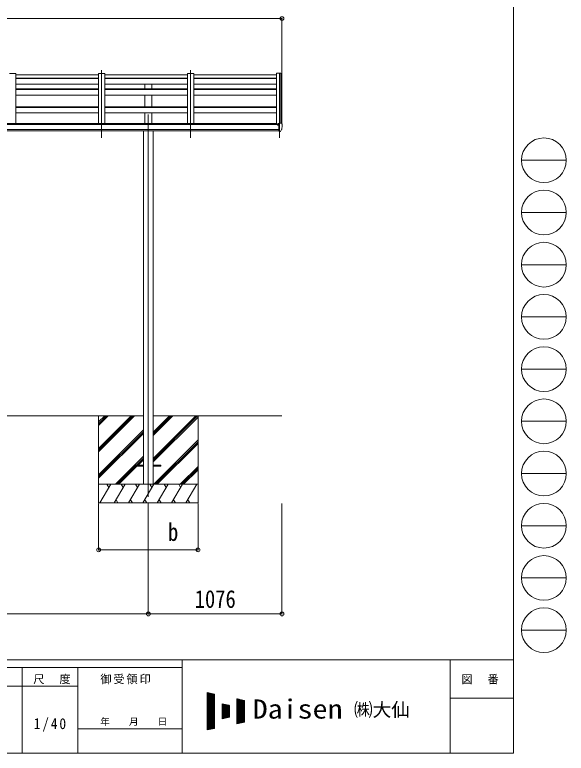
# Model space of a CAD drawing. Units: millimetres at full size; details may follow other scales. Extents: x -8385 to 8479, y -5853 to 5787.
# Drawn here: x 4039 to 8479, y -5853 to 88 of the extents above; entities that cross this region are included whole.
import ezdxf
from ezdxf.enums import TextEntityAlignment as Align

# ---------------------------------------------------------------- set-up
doc = ezdxf.new("R2010")
doc.units = ezdxf.units.MM
doc.header["$LTSCALE"] = 30
doc.header["$PDMODE"] = 32
doc.header["$PDSIZE"] = 30
for name, color, linetype, lineweight in [('0-0_0', 7, 'Continuous', 9), ('0-1_本体', 4, 'Continuous', 9), ('0-2_部品', 7, 'Continuous', 9), ('0-8_PARTS2', 2, 'Continuous', 9), ('0-A_寸法', 6, 'Continuous', 9), ('F-0_240', 7, 'Continuous', 9)]:
    doc.layers.add(name, color=color, linetype=linetype, lineweight=lineweight)
doc.styles.add('ＭＳ ゴシック', font='')
doc.styles.get('ＭＳ ゴシック').set_extended_font_data('MS Gothic')

msp = doc.modelspace()

# ---------------------------------------------------------------- linework, layer by layer
at = {"layer": '0-0_0'}
for p, q in [((2253.84, -3139.42), (5074.84, -3139.42)), ((4714.34, -3139.42), (4714.34, -3839.42)), ((4714.34, -3400.15), (4975.07, -3139.42)), ((4714.34, -3414.29), (4989.21, -3139.42)), ((4714.34, -3428.44), (5003.35, -3139.42)), ((4714.34, -3216.31), (4791.22, -3139.42)), ((4714.34, -3202.16), (4777.08, -3139.42)), ((4714.34, -3188.02), (4762.93, -3139.42)), ((5153.84, -3139.42), (6190.34, -3139.42)), ((5153.84, -3481.15), (5495.57, -3139.42)), ((5153.84, -3495.29), (5509.71, -3139.42)), ((5153.84, -3297.3), (5311.72, -3139.42)), ((5153.84, -3283.16), (5297.58, -3139.42)), ((5153.84, -3269.02), (5283.43, -3139.42)), ((5514.34, -3139.42), (5514.34, -3839.42)), ((5153.84, -3509.44), (5514.34, -3148.94)), ((4714.34, -3612.28), (5074.84, -3251.79)), ((4714.34, -3626.43), (5074.84, -3265.93)), ((4714.34, -3640.57), (5074.84, -3280.07)), ((5157.7, -3689.42), (5514.34, -3332.79)), ((5171.84, -3689.42), (5514.34, -3346.93)), ((5185.98, -3689.42), (5514.34, -3361.07)), ((4849.33, -3689.42), (5074.84, -3463.92)), ((5017.98, -3534.91), (5074.84, -3478.06)), ((5032.12, -3534.91), (5074.84, -3492.2)), ((4863.47, -3689.42), (5014.34, -3538.56)), ((4877.61, -3689.42), (5023.12, -3543.91)), ((5369.83, -3689.42), (5514.34, -3544.92)), ((5383.97, -3689.42), (5514.34, -3559.06)), ((5398.11, -3689.42), (5514.34, -3573.2)), ((5514.34, -3689.42), (4714.34, -3689.42)), ((4724.63, -3839.42), (4811.23, -3689.42)), ((4796.23, -3715.41), (4781.23, -3689.42)), ((4840.1, -3839.42), (4926.7, -3689.42)), ((4911.7, -3715.41), (4896.7, -3689.42)), ((4955.57, -3839.42), (5042.17, -3689.42)), ((5027.17, -3715.41), (5012.17, -3689.42)), ((5071.04, -3839.42), (5157.64, -3689.42)), ((5142.64, -3715.41), (5127.64, -3689.42)), ((5186.51, -3839.42), (5273.11, -3689.42)), ((5258.11, -3715.41), (5243.11, -3689.42)), ((5301.98, -3839.42), (5388.58, -3689.42)), ((5358.58, -3689.42), (5373.58, -3715.41)), ((5417.45, -3839.42), (5504.05, -3689.42)), ((4714.34, -3839.42), (5514.34, -3839.42)), ((4855.09, -3813.45), (4870.09, -3839.42)), ((4970.57, -3813.44), (4985.57, -3839.42)), ((5086.04, -3813.44), (5101.03, -3839.42)), ((5201.51, -3813.45), (5216.5, -3839.42)), ((5316.98, -3813.45), (5331.97, -3839.42)), ((5432.45, -3813.45), (5447.44, -3839.42))]:
    msp.add_line(p, q, dxfattribs=at)
at = {"layer": '0-1_本体'}
for p, q in [((4047.34, -383.7), (3997.34, -383.7)), ((4047.34, -383.7), (4047.34, -783.27)), ((4047.34, -396.1), (4713.34, -396.1)), ((4713.34, -383.7), (4713.34, -783.27)), ((4763.34, -383.7), (4713.34, -383.7)), ((4763.34, -383.7), (4763.34, -783.27)), ((4763.34, -396.1), (5429.34, -396.1)), ((5429.34, -383.7), (5429.34, -783.27)), ((5479.34, -383.7), (5429.34, -383.7)), ((5479.34, -383.7), (5479.34, -783.27)), ((5479.34, -396.1), (6145.34, -396.1)), ((6145.34, -383.1), (6145.34, -793.67)), ((6181.26, -383.3), (6180.64, -384.92)), ((6181.34, -383.18), (6181.34, -783.49)), ((6189.39, -383.52), (6181.55, -383.11)), ((6190.33, -384.4), (6190.34, -790.04)), ((4047.34, -422.81), (4713.34, -422.81)), ((4047.34, -425.66), (4713.34, -425.66)), ((4047.34, -470.39), (4713.34, -470.39)), ((4763.34, -422.81), (5429.34, -422.81)), ((4763.34, -425.66), (5429.34, -425.66)), ((4763.34, -470.39), (5429.34, -470.39)), ((5086.84, -509.08), (5086.84, -470.39)), ((5141.84, -509.08), (5141.84, -470.39)), ((5479.34, -422.81), (6145.34, -422.81)), ((5479.34, -425.66), (6145.34, -425.66)), ((5479.34, -470.39), (6145.34, -470.39)), ((4047.34, -509.08), (4713.34, -509.08)), ((4047.34, -514.37), (4713.34, -514.37)), ((4763.34, -509.08), (5429.34, -509.08)), ((4763.34, -514.37), (5429.34, -514.37)), ((5479.34, -509.08), (6145.34, -509.08)), ((5479.34, -514.37), (6145.34, -514.37)), ((4047.34, -558.45), (4713.34, -558.45)), ((4763.34, -558.45), (5429.34, -558.45)), ((5086.84, -652), (5086.84, -558.45)), ((5141.84, -652), (5141.84, -558.45)), ((5479.34, -558.45), (6145.34, -558.45)), ((4047.34, -652), (4713.34, -652)), ((4763.34, -652), (5429.34, -652)), ((5479.34, -652), (6145.34, -652)), ((4047.34, -658.8), (4713.34, -658.8)), ((4047.34, -702.35), (4713.34, -702.35)), ((4763.34, -658.8), (5429.34, -658.8)), ((4763.34, -702.35), (5429.34, -702.35)), ((5086.84, -786.97), (5086.84, -702.35)), ((5141.84, -786.97), (5141.84, -702.35)), ((5479.34, -658.8), (6145.34, -658.8)), ((5479.34, -702.35), (6145.34, -702.35)), ((6163.84, -793.67), (1164.84, -793.67)), ((6140.34, -786.97), (1188.34, -786.97)), ((6140.34, -793.67), (6140.34, -786.97)), ((1164.84, -834.9), (6163.84, -834.9)), ((6163.84, -846.74), (1164.84, -846.67)), ((5074.84, -846.84), (5074.84, -3689.42)), ((5153.84, -846.84), (5153.84, -3689.42))]:
    msp.add_line(p, q, dxfattribs=at)
msp.add_lwpolyline([(6180.64, -783.49), (6180.64, -383.1), (6145.34, -383.1)], dxfattribs=at)
msp.add_circle((6156.36, -798.41), 3, dxfattribs=at)
for centre, radius, start, end in [((6181.54, -383.41), 0.301, 87.13321, 158.93673), ((6189.34, -384.52), 1, 6.67014, 87)]:
    msp.add_arc(centre, radius, start, end, dxfattribs=at)
at = {"layer": '0-2_部品'}
for p, q in [((6153.84, -789.54), (6153.84, -793.5)), ((6168.84, -788.38), (6154.84, -788.43)), ((6158.34, -788.42), (6158.34, -786.52)), ((6158.84, -798.61), (6158.54, -798.61)), ((6159.36, -798.61), (6158.84, -798.61)), ((6159.16, -786.11), (6168.84, -785.38)), ((6163.84, -793.42), (6170.34, -793.03)), ((6168.84, -784.61), (6170.34, -784.61)), ((6168.84, -784.61), (6168.84, -790.78)), ((6170.34, -852.19), (6170.34, -783.69)), ((6185.43, -784.26), (6189.49, -790.07)), ((6192.34, -793.06), (6192.34, -793.69)), ((6163.84, -848.99), (6169.34, -848.99)), ((6169.84, -849.99), (6169.34, -848.99)), ((6170.34, -849.99), (6169.84, -849.99)), ((6171.84, -852.1), (6170.34, -852.19)), ((6171.84, -852.1), (6175.55, -851.87)), ((6177.96, -850.38), (6187.71, -835))]:
    msp.add_line(p, q, dxfattribs=at)
at = {"layer": '0-2_部品', "color": 4}
for p, q in [((5014.34, -3534.91), (5074.84, -3534.91)), ((5014.34, -3534.91), (5014.34, -3543.91)), ((5014.34, -3543.91), (5074.84, -3543.91)), ((5153.84, -3534.91), (5214.34, -3534.91)), ((5153.84, -3543.91), (5214.34, -3543.91)), ((5214.34, -3534.91), (5214.34, -3543.91))]:
    msp.add_line(p, q, dxfattribs=at)
at = {"layer": '0-2_部品'}
for points in [[(6153.84, -796.99), (6153.84, -798.61), (6153.36, -798.61)], [(6158.54, -797.42), (6158.54, -798.61), (6153.84, -798.61)], [(6159.16, -786.11), (6158.99, -786.12), (6158.84, -786.16), (6158.69, -786.2), (6158.57, -786.25), (6158.47, -786.31), (6158.4, -786.38), (6158.35, -786.45), (6158.34, -786.52)], [(6163.84, -848.99), (6163.84, -790.78), (6168.84, -790.78)], [(6170.34, -783.69), (6182.34, -783.69), (6184.67, -783.83)], [(6170.34, -838.3), (6167.17, -837.89), (6163.84, -837.46)]]:
    msp.add_lwpolyline(points, dxfattribs=at)
for centre, radius, start, end in [((6156.34, -798.61), 2.5, 28.35764, 180), ((6156.34, -798.61), 2.5, 0, 28.35764), ((6184.61, -784.83), 1, 35, 86.5), ((5999.85, -793.69), 192.49, 347.8767, 359.9992), ((6189.34, -793.06), 3, 0, 87), ((6175.36, -848.88), 3, 273.5, 330), ((6185.11, -833.5), 3, 330, 348.16652)]:
    msp.add_arc(centre, radius, start, end, dxfattribs=at)
msp.add_ellipse((6154.84, -789.54), major_axis=(0.02, 1.1), ratio=0.906239, start_param=0.0206394, end_param=1.5914357, dxfattribs=at)
at = {"layer": '0-8_PARTS2'}
for p, q in [((4738.34, -903.02), (4738.34, -359.17)), ((5454.34, -903.02), (5454.34, -359.17)), ((6170.34, -383.73), (6170.34, -903.02)), ((5114.34, -714.21), (5114.34, -3789.44))]:
    msp.add_line(p, q, dxfattribs=at)
at = {"layer": '0-A_寸法'}
for p, q in [((1138.34, 56.99), (6190.33, 56.99)), ((6190.33, 56.99), (6190.33, -398.59)), ((4714.34, -4217.32), (4714.34, -3842.91)), ((5114.34, -4732.3), (5114.34, -3842.91)), ((5514.34, -4217.32), (5514.34, -3842.91)), ((6190.33, -4732.3), (6190.33, -3842.91)), ((4714.34, -4217.32), (5514.34, -4217.32)), ((2214.34, -4732.3), (5114.34, -4732.3)), ((5114.34, -4732.3), (6190.33, -4732.3))]:
    msp.add_line(p, q, dxfattribs=at)
for p in [(6190.33, 56.99), (4714.34, -4217.32), (5514.34, -4217.32), (5114.34, -4732.3), (6190.33, -4732.3)]:
    msp.add_point(p, dxfattribs=at)
at = {"layer": 'F-0_240', "color": 5}
for p, q in [((8054.55, 5787.34), (8054.55, -5852.66)), ((-8385.45, -5102.66), (8054.55, -5102.66)), ((5387.79, -5102.66), (5387.79, -5852.66)), ((7544.54, -5102.66), (7544.54, -5852.66)), ((-8385.45, -5162.66), (5387.79, -5162.66)), ((4097.79, -5162.66), (4097.79, -5852.66)), ((4547.79, -5162.66), (4547.79, -5852.66)), ((2747.79, -5312.66), (4547.79, -5312.66)), ((7544.54, -5410.16), (8054.55, -5410.16)), ((4547.79, -5657.66), (5387.79, -5657.66)), ((-8385.45, -5852.66), (8054.55, -5852.66))]:
    msp.add_line(p, q, dxfattribs=at)
at = {"layer": 'F-0_240', "color": 4}
for p, q in [((8118.66, -1082.66), (8478.66, -1082.66)), ((8118.66, -1502.66), (8478.66, -1502.66)), ((8118.66, -1922.66), (8478.66, -1922.66)), ((8118.66, -2342.66), (8478.66, -2342.66)), ((8118.66, -2762.66), (8478.66, -2762.66)), ((8118.66, -3182.66), (8478.66, -3182.66)), ((8118.66, -3602.66), (8478.66, -3602.66)), ((8118.66, -4022.66), (8478.66, -4022.66)), ((8118.66, -4442.66), (8478.66, -4442.66)), ((8118.66, -4862.66), (8478.66, -4862.66))]:
    msp.add_line(p, q, dxfattribs=at)
at = {"layer": 'F-0_240'}
for p, q in [((5587.75, -5365.26), (5647.75, -5377.76)), ((5587.75, -5365.26), (5587.75, -5665.26)), ((5587.75, -5368.08), (5601.3, -5368.08)), ((5587.75, -5371.08), (5615.7, -5371.08)), ((5587.75, -5374.08), (5630.1, -5374.08)), ((5587.75, -5377.08), (5644.5, -5377.08)), ((5587.75, -5380.08), (5647.75, -5380.08)), ((5587.75, -5383.08), (5647.75, -5383.08)), ((5587.75, -5386.08), (5647.75, -5386.08)), ((5587.75, -5389.08), (5647.75, -5389.08)), ((5587.75, -5392.08), (5647.75, -5392.08)), ((5587.75, -5395.08), (5647.75, -5395.08)), ((5587.75, -5398.08), (5647.75, -5398.08)), ((5587.75, -5401.08), (5647.75, -5401.08)), ((5587.75, -5404.08), (5647.75, -5404.08)), ((5589.53, -5664.89), (5589.53, -5365.63)), ((5592.53, -5664.26), (5592.53, -5366.25)), ((5595.53, -5663.64), (5595.53, -5366.88)), ((5598.53, -5663.01), (5598.53, -5367.5)), ((5601.53, -5662.39), (5601.53, -5368.13)), ((5604.53, -5661.76), (5604.53, -5368.75)), ((5607.53, -5661.14), (5607.53, -5369.38)), ((5610.53, -5660.51), (5610.53, -5370)), ((5613.53, -5659.89), (5613.53, -5370.63)), ((5616.53, -5659.26), (5616.53, -5371.25)), ((5619.53, -5658.64), (5619.53, -5371.88)), ((5622.53, -5658.01), (5622.53, -5372.5)), ((5625.53, -5657.39), (5625.53, -5373.13)), ((5628.53, -5656.76), (5628.53, -5373.75)), ((5631.53, -5656.14), (5631.53, -5374.38)), ((5634.53, -5655.51), (5634.53, -5375)), ((5637.53, -5654.89), (5637.53, -5375.63)), ((5640.53, -5654.26), (5640.53, -5376.25)), ((5643.53, -5653.64), (5643.53, -5376.88)), ((5646.53, -5653.01), (5646.53, -5377.5)), ((5647.75, -5377.76), (5647.75, -5652.76)), ((5587.75, -5407.08), (5647.75, -5407.08)), ((5587.75, -5410.08), (5647.75, -5410.08)), ((5587.75, -5413.08), (5647.75, -5413.08)), ((5587.75, -5416.08), (5647.75, -5416.08)), ((5587.75, -5419.08), (5647.75, -5419.08)), ((5587.75, -5422.08), (5647.75, -5422.08)), ((5587.75, -5425.08), (5647.75, -5425.08)), ((5587.75, -5428.08), (5647.75, -5428.08)), ((5587.75, -5431.08), (5647.75, -5431.08)), ((5587.75, -5434.08), (5647.75, -5434.08)), ((5587.75, -5437.08), (5647.75, -5437.08)), ((5587.75, -5440.08), (5647.75, -5440.08)), ((5587.75, -5443.08), (5647.75, -5443.08)), ((5587.75, -5446.08), (5647.75, -5446.08)), ((5587.75, -5449.08), (5647.75, -5449.08)), ((5587.75, -5452.08), (5647.75, -5452.08)), ((5587.75, -5455.08), (5647.75, -5455.08)), ((5587.75, -5458.08), (5647.75, -5458.08)), ((5587.75, -5461.08), (5647.75, -5461.08)), ((5587.75, -5464.08), (5647.75, -5464.08)), ((5707.75, -5455.26), (5767.75, -5467.76)), ((5707.75, -5455.26), (5707.75, -5575.26)), ((5707.75, -5458.08), (5721.3, -5458.08)), ((5707.75, -5461.08), (5735.7, -5461.08)), ((5707.75, -5464.08), (5750.1, -5464.08)), ((5709.53, -5574.89), (5709.53, -5455.63)), ((5712.53, -5574.26), (5712.53, -5456.25)), ((5715.53, -5573.64), (5715.53, -5456.88)), ((5718.53, -5573.01), (5718.53, -5457.5)), ((5721.53, -5572.39), (5721.53, -5458.13)), ((5724.53, -5571.76), (5724.53, -5458.75)), ((5727.53, -5571.14), (5727.53, -5459.38)), ((5730.53, -5570.51), (5730.53, -5460)), ((5733.53, -5569.89), (5733.53, -5460.63)), ((5736.53, -5569.26), (5736.53, -5461.25)), ((5739.53, -5568.64), (5739.53, -5461.88)), ((5742.53, -5568.01), (5742.53, -5462.5)), ((5745.53, -5567.39), (5745.53, -5463.13)), ((5748.53, -5566.76), (5748.53, -5463.75)), ((5751.53, -5566.14), (5751.53, -5464.38)), ((5754.53, -5565.51), (5754.53, -5465)), ((5827.75, -5415.26), (5887.75, -5427.76)), ((5827.75, -5415.26), (5827.75, -5615.26)), ((5827.75, -5416.08), (5831.7, -5416.08)), ((5827.75, -5419.08), (5846.1, -5419.08)), ((5827.75, -5422.08), (5860.5, -5422.08)), ((5827.75, -5425.08), (5874.9, -5425.08)), ((5827.75, -5428.08), (5887.75, -5428.08)), ((5827.75, -5431.08), (5887.75, -5431.08)), ((5827.75, -5434.08), (5887.75, -5434.08)), ((5827.75, -5437.08), (5887.75, -5437.08)), ((5827.75, -5440.08), (5887.75, -5440.08)), ((5827.75, -5443.08), (5887.75, -5443.08)), ((5827.75, -5446.08), (5887.75, -5446.08)), ((5827.75, -5449.08), (5887.75, -5449.08)), ((5827.75, -5452.08), (5887.75, -5452.08)), ((5827.75, -5455.08), (5887.75, -5455.08)), ((5827.75, -5458.08), (5887.75, -5458.08)), ((5827.75, -5461.08), (5887.75, -5461.08)), ((5827.75, -5464.08), (5887.75, -5464.08)), ((5829.53, -5614.89), (5829.53, -5415.63)), ((5832.53, -5614.26), (5832.53, -5416.25)), ((5835.53, -5613.64), (5835.53, -5416.88)), ((5838.53, -5613.01), (5838.53, -5417.5)), ((5841.53, -5612.39), (5841.53, -5418.13)), ((5844.53, -5611.76), (5844.53, -5418.75)), ((5847.53, -5611.14), (5847.53, -5419.38)), ((5850.53, -5610.51), (5850.53, -5420)), ((5853.53, -5609.89), (5853.53, -5420.63)), ((5856.53, -5609.26), (5856.53, -5421.25)), ((5859.53, -5608.64), (5859.53, -5421.88)), ((5862.53, -5608.01), (5862.53, -5422.5)), ((5865.53, -5607.39), (5865.53, -5423.13)), ((5868.53, -5606.76), (5868.53, -5423.75)), ((5871.53, -5606.14), (5871.53, -5424.38)), ((5874.53, -5605.51), (5874.53, -5425)), ((5877.53, -5604.89), (5877.53, -5425.63)), ((5880.53, -5604.26), (5880.53, -5426.25)), ((5883.53, -5603.64), (5883.53, -5426.88)), ((5886.53, -5603.01), (5886.53, -5427.5)), ((5887.75, -5427.76), (5887.75, -5602.76)), ((5587.75, -5467.08), (5647.75, -5467.08)), ((5587.75, -5470.08), (5647.75, -5470.08)), ((5587.75, -5473.08), (5647.75, -5473.08)), ((5587.75, -5476.08), (5647.75, -5476.08)), ((5587.75, -5479.08), (5647.75, -5479.08)), ((5587.75, -5482.08), (5647.75, -5482.08)), ((5587.75, -5485.08), (5647.75, -5485.08)), ((5587.75, -5488.08), (5647.75, -5488.08)), ((5587.75, -5491.08), (5647.75, -5491.08)), ((5587.75, -5494.08), (5647.75, -5494.08)), ((5587.75, -5497.08), (5647.75, -5497.08)), ((5587.75, -5500.08), (5647.75, -5500.08)), ((5587.75, -5503.08), (5647.75, -5503.08)), ((5587.75, -5506.08), (5647.75, -5506.08)), ((5587.75, -5509.08), (5647.75, -5509.08)), ((5587.75, -5512.08), (5647.75, -5512.08)), ((5587.75, -5515.08), (5647.75, -5515.08)), ((5587.75, -5518.08), (5647.75, -5518.08)), ((5587.75, -5521.08), (5647.75, -5521.08)), ((5587.75, -5524.08), (5647.75, -5524.08)), ((5707.75, -5467.08), (5764.5, -5467.08)), ((5707.75, -5470.08), (5767.75, -5470.08)), ((5707.75, -5473.08), (5767.75, -5473.08)), ((5707.75, -5476.08), (5767.75, -5476.08)), ((5707.75, -5479.08), (5767.75, -5479.08)), ((5707.75, -5482.08), (5767.75, -5482.08)), ((5707.75, -5485.08), (5767.75, -5485.08)), ((5707.75, -5488.08), (5767.75, -5488.08)), ((5707.75, -5491.08), (5767.75, -5491.08)), ((5707.75, -5494.08), (5767.75, -5494.08)), ((5707.75, -5497.08), (5767.75, -5497.08)), ((5707.75, -5500.08), (5767.75, -5500.08)), ((5707.75, -5503.08), (5767.75, -5503.08)), ((5707.75, -5506.08), (5767.75, -5506.08)), ((5707.75, -5509.08), (5767.75, -5509.08)), ((5707.75, -5512.08), (5767.75, -5512.08)), ((5707.75, -5515.08), (5767.75, -5515.08)), ((5707.75, -5518.08), (5767.75, -5518.08)), ((5707.75, -5521.08), (5767.75, -5521.08)), ((5707.75, -5524.08), (5767.75, -5524.08)), ((5757.53, -5564.89), (5757.53, -5465.63)), ((5760.53, -5564.26), (5760.53, -5466.25)), ((5763.53, -5563.64), (5763.53, -5466.88)), ((5766.53, -5563.01), (5766.53, -5467.5)), ((5767.75, -5467.76), (5767.75, -5562.76)), ((5827.75, -5467.08), (5887.75, -5467.08)), ((5827.75, -5470.08), (5887.75, -5470.08)), ((5827.75, -5473.08), (5887.75, -5473.08)), ((5827.75, -5476.08), (5887.75, -5476.08)), ((5827.75, -5479.08), (5887.75, -5479.08)), ((5827.75, -5482.08), (5887.75, -5482.08)), ((5827.75, -5485.08), (5887.75, -5485.08)), ((5827.75, -5488.08), (5887.75, -5488.08)), ((5827.75, -5491.08), (5887.75, -5491.08)), ((5827.75, -5494.08), (5887.75, -5494.08)), ((5827.75, -5497.08), (5887.75, -5497.08)), ((5827.75, -5500.08), (5887.75, -5500.08)), ((5827.75, -5503.08), (5887.75, -5503.08)), ((5827.75, -5506.08), (5887.75, -5506.08)), ((5827.75, -5509.08), (5887.75, -5509.08)), ((5827.75, -5512.08), (5887.75, -5512.08)), ((5827.75, -5515.08), (5887.75, -5515.08)), ((5827.75, -5518.08), (5887.75, -5518.08)), ((5827.75, -5521.08), (5887.75, -5521.08)), ((5827.75, -5524.08), (5887.75, -5524.08)), ((5587.75, -5527.08), (5647.75, -5527.08)), ((5587.75, -5530.08), (5647.75, -5530.08)), ((5587.75, -5533.08), (5647.75, -5533.08)), ((5587.75, -5536.08), (5647.75, -5536.08)), ((5587.75, -5539.08), (5647.75, -5539.08)), ((5587.75, -5542.08), (5647.75, -5542.08)), ((5587.75, -5545.08), (5647.75, -5545.08)), ((5587.75, -5548.08), (5647.75, -5548.08)), ((5587.75, -5551.08), (5647.75, -5551.08)), ((5587.75, -5554.08), (5647.75, -5554.08)), ((5587.75, -5557.08), (5647.75, -5557.08)), ((5587.75, -5560.08), (5647.75, -5560.08)), ((5587.75, -5563.08), (5647.75, -5563.08)), ((5587.75, -5566.08), (5647.75, -5566.08)), ((5587.75, -5569.08), (5647.75, -5569.08)), ((5587.75, -5572.08), (5647.75, -5572.08)), ((5587.75, -5575.08), (5647.75, -5575.08)), ((5587.75, -5578.08), (5647.75, -5578.08)), ((5587.75, -5581.08), (5647.75, -5581.08)), ((5707.75, -5527.08), (5767.75, -5527.08)), ((5707.75, -5530.08), (5767.75, -5530.08)), ((5707.75, -5533.08), (5767.75, -5533.08)), ((5707.75, -5536.08), (5767.75, -5536.08)), ((5707.75, -5539.08), (5767.75, -5539.08)), ((5707.75, -5542.08), (5767.75, -5542.08)), ((5707.75, -5545.08), (5767.75, -5545.08)), ((5707.75, -5548.08), (5767.75, -5548.08)), ((5707.75, -5551.08), (5767.75, -5551.08)), ((5707.75, -5554.08), (5767.75, -5554.08)), ((5707.75, -5557.08), (5767.75, -5557.08)), ((5707.75, -5560.08), (5767.75, -5560.08)), ((5707.75, -5575.26), (5767.75, -5562.76)), ((5707.75, -5563.08), (5766.2, -5563.08)), ((5707.75, -5566.08), (5751.8, -5566.08)), ((5707.75, -5569.08), (5737.4, -5569.08)), ((5707.75, -5572.08), (5723, -5572.08)), ((5707.75, -5575.08), (5708.6, -5575.08)), ((5827.75, -5527.08), (5887.75, -5527.08)), ((5827.75, -5530.08), (5887.75, -5530.08)), ((5827.75, -5533.08), (5887.75, -5533.08)), ((5827.75, -5536.08), (5887.75, -5536.08)), ((5827.75, -5539.08), (5887.75, -5539.08)), ((5827.75, -5542.08), (5887.75, -5542.08)), ((5827.75, -5545.08), (5887.75, -5545.08)), ((5827.75, -5548.08), (5887.75, -5548.08)), ((5827.75, -5551.08), (5887.75, -5551.08)), ((5827.75, -5554.08), (5887.75, -5554.08)), ((5827.75, -5557.08), (5887.75, -5557.08)), ((5827.75, -5560.08), (5887.75, -5560.08)), ((5827.75, -5563.08), (5887.75, -5563.08)), ((5827.75, -5566.08), (5887.75, -5566.08)), ((5827.75, -5569.08), (5887.75, -5569.08)), ((5827.75, -5572.08), (5887.75, -5572.08)), ((5827.75, -5575.08), (5887.75, -5575.08)), ((5827.75, -5578.08), (5887.75, -5578.08)), ((5827.75, -5581.08), (5887.75, -5581.08)), ((5587.75, -5584.08), (5647.75, -5584.08)), ((5587.75, -5587.08), (5647.75, -5587.08)), ((5587.75, -5590.08), (5647.75, -5590.08)), ((5587.75, -5593.08), (5647.75, -5593.08)), ((5587.75, -5596.08), (5647.75, -5596.08)), ((5587.75, -5599.08), (5647.75, -5599.08)), ((5587.75, -5602.08), (5647.75, -5602.08)), ((5587.75, -5605.08), (5647.75, -5605.08)), ((5587.75, -5608.08), (5647.75, -5608.08)), ((5587.75, -5611.08), (5647.75, -5611.08)), ((5587.75, -5614.08), (5647.75, -5614.08)), ((5587.75, -5617.08), (5647.75, -5617.08)), ((5587.75, -5620.08), (5647.75, -5620.08)), ((5587.75, -5623.08), (5647.75, -5623.08)), ((5587.75, -5626.08), (5647.75, -5626.08)), ((5587.75, -5629.08), (5647.75, -5629.08)), ((5587.75, -5632.08), (5647.75, -5632.08)), ((5587.75, -5635.08), (5647.75, -5635.08)), ((5587.75, -5638.08), (5647.75, -5638.08)), ((5587.75, -5641.08), (5647.75, -5641.08)), ((5827.75, -5584.08), (5887.75, -5584.08)), ((5827.75, -5587.08), (5887.75, -5587.08)), ((5827.75, -5590.08), (5887.75, -5590.08)), ((5827.75, -5593.08), (5887.75, -5593.08)), ((5827.75, -5596.08), (5887.75, -5596.08)), ((5827.75, -5599.08), (5887.75, -5599.08)), ((5827.75, -5602.08), (5887.75, -5602.08)), ((5887.75, -5602.76), (5827.75, -5615.26)), ((5827.75, -5605.08), (5876.6, -5605.08)), ((5827.75, -5608.08), (5862.2, -5608.08)), ((5827.75, -5611.08), (5847.8, -5611.08)), ((5827.75, -5614.08), (5833.4, -5614.08)), ((5587.75, -5644.08), (5647.75, -5644.08)), ((5587.75, -5647.08), (5647.75, -5647.08)), ((5587.75, -5650.08), (5647.75, -5650.08)), ((5647.75, -5652.76), (5587.75, -5665.26)), ((5587.75, -5653.08), (5646.2, -5653.08)), ((5587.75, -5656.08), (5631.8, -5656.08)), ((5587.75, -5659.08), (5617.4, -5659.08)), ((5587.75, -5662.08), (5603, -5662.08)), ((5587.75, -5665.08), (5588.6, -5665.08))]:
    msp.add_line(p, q, dxfattribs=at)
at = {"layer": 'F-0_240', "color": 4}
for centre in [(8298.66, -1082.66), (8298.66, -1502.66), (8298.66, -1922.66), (8298.66, -2342.66), (8298.66, -2762.66), (8298.66, -3182.66), (8298.66, -3602.66), (8298.66, -4022.66), (8298.66, -4442.66), (8298.66, -4862.66)]:
    msp.add_circle(centre, 180, dxfattribs=at)

# ---------------------------------------------------------------- texts
at = {"layer": '0-A_寸法', "color": 7, "style": 'ＭＳ ゴシック', "width": 0.85}
for s, p in [('b', (5273.09, -4187.32)), ('1076', (5487.33, -4726.3))]:
    msp.add_text(s, height=143, dxfattribs=at).set_placement(p, align=Align.BOTTOM_LEFT)
at = {"layer": 'F-0_240', "style": 'ＭＳ ゴシック', "width": 1.15}
msp.add_text('Daisen', height=154, dxfattribs=at).set_placement((5954.61, -5620.26), align=Align.BOTTOM_LEFT)
at = {"layer": 'F-0_240', "style": 'ＭＳ ゴシック'}
for s, height, p in [('㈱大仙\u3000', 110, (6770.01, -5590.26)), ('年\u3000\u3000月\u3000\u3000日', 54.99, (4727.79, -5642.66))]:
    msp.add_text(s, height=height, dxfattribs=at).set_placement(p, align=Align.BOTTOM_LEFT)
at = {"layer": 'F-0_240', "attachment_point": 7, "style": 'ＭＳ ゴシック'}
for s, insert, char_height in [('\\T1.17;尺\u3000度', (4187.79, -5297.66), 65.98), ('\\T1.17;御受領印', (4727.79, -5297.66), 65.98), ('\\T1.17;図\u3000番', (7634.54, -5297.66), 65.98), ('\\T1.28;\\W0.9;1/40', (4191.54, -5680.16), 87.98)]:
    msp.add_mtext(s, dxfattribs=dict(at, insert=insert, char_height=char_height))

doc.saveas('drawing.dxf')
